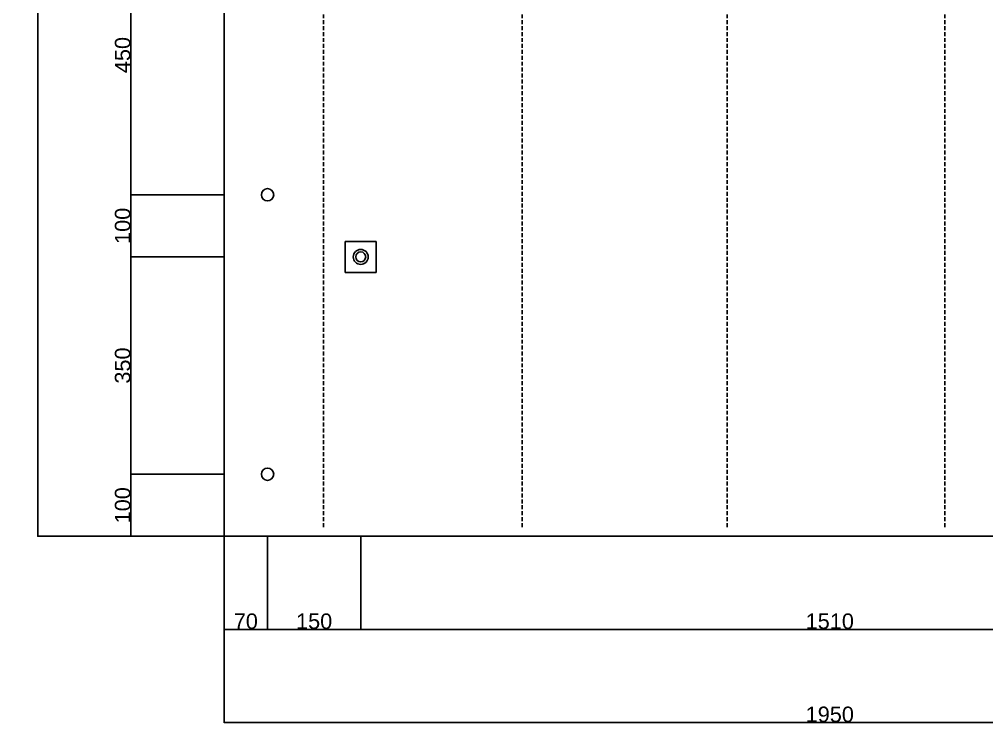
# Model space of a CAD drawing. Header units: millimetres. Extents: x -330 to 11537, y 636 to 5130.
# Drawn here: x -330 to 1228, y 1747 to 2883 of the extents above; entities that cross this region are included whole.
import ezdxf

# ---------------------------------------------------------------- set-up
doc = ezdxf.new("R2010")
doc.units = ezdxf.units.MM
doc.linetypes.add('DASHED2', pattern=[9.525, 6.35, -3.175])
for name, color, linetype in [('form_front_view_dimension', 1, 'Continuous'), ('form_front_view_embedded', 6, 'Continuous'), ('form_front_view_profile', 7, 'Continuous'), ('form_front_view_truss_rebar', 6, 'DASHED2')]:
    doc.layers.add(name, color=color, linetype=linetype)
doc.styles.get("Standard").update_dxf_attribs({"font": 'arial.ttf'})
doc.dimstyles.new('DS_1', dxfattribs={"dimtxt": 25, "dimasz": 0.15, "dimexe": 0.25, "dimexo": 0.625, "dimtad": 1, "dimtxsty": 'Standard', "dimblk": 'OBLIQUE', "dimcen": 2.5, "dimclrd": 256, "dimclre": 256, "dimclrt": 256, "dimazin": 3, "dimtfac": 1, "dimtmove": 1, "dimatfit": 3, "dimlwd": -1, "dimlwe": -1})

# ---------------------------------------------------------------- blocks, each defined once
blk = doc.blocks.new('form_front_view_block')
at = {"layer": 'form_front_view_embedded'}
for p, q in [((245, 525), (195, 525)), ((195, 525), (195, 475)), ((245, 475), (245, 525)), ((195, 475), (245, 475))]:
    blk.add_line(p, q, dxfattribs=at)
for centre, radius in [((70, 600), 10), ((220, 500), 12), ((220, 500), 8), ((70, 150), 10)]:
    blk.add_circle(centre, radius, dxfattribs=at)
at = {"layer": 'form_front_view_profile'}
for q in [(0, 2640), (1950, 50)]:
    blk.add_line((0, 50), q, dxfattribs=at)
blk = doc.blocks.new('form_front_view_top_rebar_block')
at = {"layer": 'form_front_view_truss_rebar'}
for p, q in [((160, 65), (160, 2565)), ((480, 65), (480, 2565)), ((810, 65), (810, 2565)), ((1160, 65), (1160, 2565))]:
    blk.add_line(p, q, dxfattribs=at)
blk = doc.blocks.new('_Oblique')
at = {"color": 0, "linetype": 'ByBlock', "lineweight": -2}
blk.add_line((-0.5, -0.5), (0.5, 0.5), dxfattribs=at)
blk = doc.blocks.new('form_front_view_dimension_block')
at = {"layer": 'form_front_view_dimension'}
for base, p1, p2 in [((-300, 50), (0, 50), (0, 2800)), ((-150, 600), (0, 600), (0, 1050)), ((-150, 500), (0, 500), (0, 600)), ((-150, 150), (0, 150), (0, 500)), ((-150, 50), (0, 50), (0, 150))]:
    blk.add_linear_dim(base=base, p1=p1, p2=p2, angle=90, dimstyle='DS_1', dxfattribs=at).render()
for base, p1, p2 in [((0, -100), (0, 50), (70, 50)), ((0, -250), (0, 50), (1950, 50)), ((70, -100), (70, 50), (220, 50)), ((220, -100), (220, 50), (1730, 50))]:
    blk.add_linear_dim(base=base, p1=p1, p2=p2, dimstyle='DS_1', dxfattribs=at).render()

msp = doc.modelspace()

# ---------------------------------------------------------------- block references
for name in ['form_front_view_dimension_block', 'form_front_view_block', 'form_front_view_top_rebar_block']:
    msp.add_blockref(name, (0, 2000))

doc.saveas('drawing.dxf')
